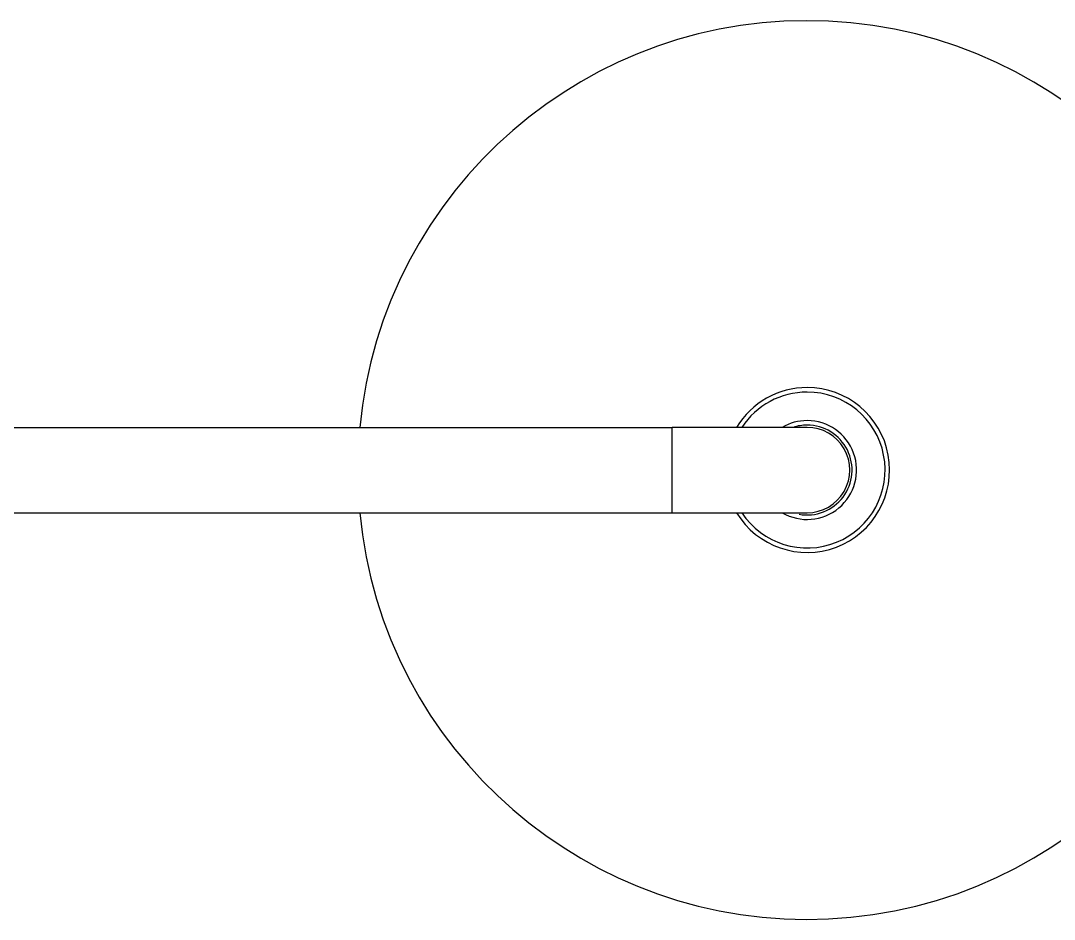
# Model space of a CAD drawing. Header units: millimetres. Extents: x -26983 to 60590, y 825 to 42375.
# Drawn here: x 59846.786 to 59851.286, y 17371.118 to 17375.031 of the extents above; entities that cross this region are included whole.
import ezdxf

# ---------------------------------------------------------------- set-up
doc = ezdxf.new("R2010")
doc.units = ezdxf.units.MM
doc.header["$LTSCALE"] = 100
doc.header["$MEASUREMENT"] = 0
doc.layers.get('0').update_dxf_attribs({"linetype": 'CONTINUOUS'})
doc.layers.add('ELE9', color=9, linetype='CONTINUOUS')
doc.layers.add('TOI', color=12, linetype='CONTINUOUS')

# ---------------------------------------------------------------- blocks, each defined once
blk = doc.blocks.new('I2-샤워수전')
at = {"layer": 'TOI'}
for p, q in [((-375, -95.5), (-404.9999, -95.5)), ((-85, -95.5), (-375, -95.5)), ((-375, -95.5), (-375, -114.5)), ((-404.9999, -114.4999), (-375, -114.4999)), ((-85, -114.5), (-375, -114.5))]:
    blk.add_line(p, q, dxfattribs=at)
for centre, radius, start, end in [((-405, -105.0061), 100, 5.454831, 354.552191), ((-405, -105.0061), 18.35, 31.1983, 270), ((-405, -105.003), 17.35, 33.21092, 270), ((-405, -105.003), 11, 59.73521, 270), ((-405, -104.9998), 10, 79.66187, 270), ((-405, -105), 9.5, 89.99979, 270), ((-405, -104.9998), 10, 270, 288.192258), ((-405, -105.003), 17.35, 270, 326.81267), ((-405, -105.0061), 18.35, 270, 328.840607), ((-405, -105.003), 11, 270, 300.280492)]:
    blk.add_arc(centre, radius, start, end, dxfattribs=at)
blk = doc.blocks.new('B2FF')
at = {"layer": 'ELE9', "color": 253, "ltscale": 0.1, "extrusion": (0, 0, -1), "xscale": -1, "zscale": -1, "rotation": 180}
blk.add_blockref('I2-샤워수전', (-37344599.72, 548866.33), dxfattribs=at)

msp = doc.modelspace()

# ---------------------------------------------------------------- block references
at = {"xscale": 0.01956471256889679, "yscale": 0.01956471256889679, "zscale": 0.01956471256889679}
msp.add_blockref('B2FF', (-670794.0735, 6632.6082), dxfattribs=at)

doc.saveas('drawing.dxf')
